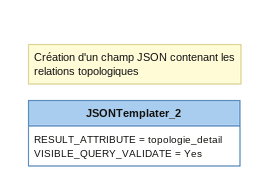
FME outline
Note: Création d'un champ JSON contenant les relations topologiques
JSONTemplater_2
    RESULT_ATTRIBUTE = topologie_detail
    VISIBLE_QUERY_VALIDATE = Yes
